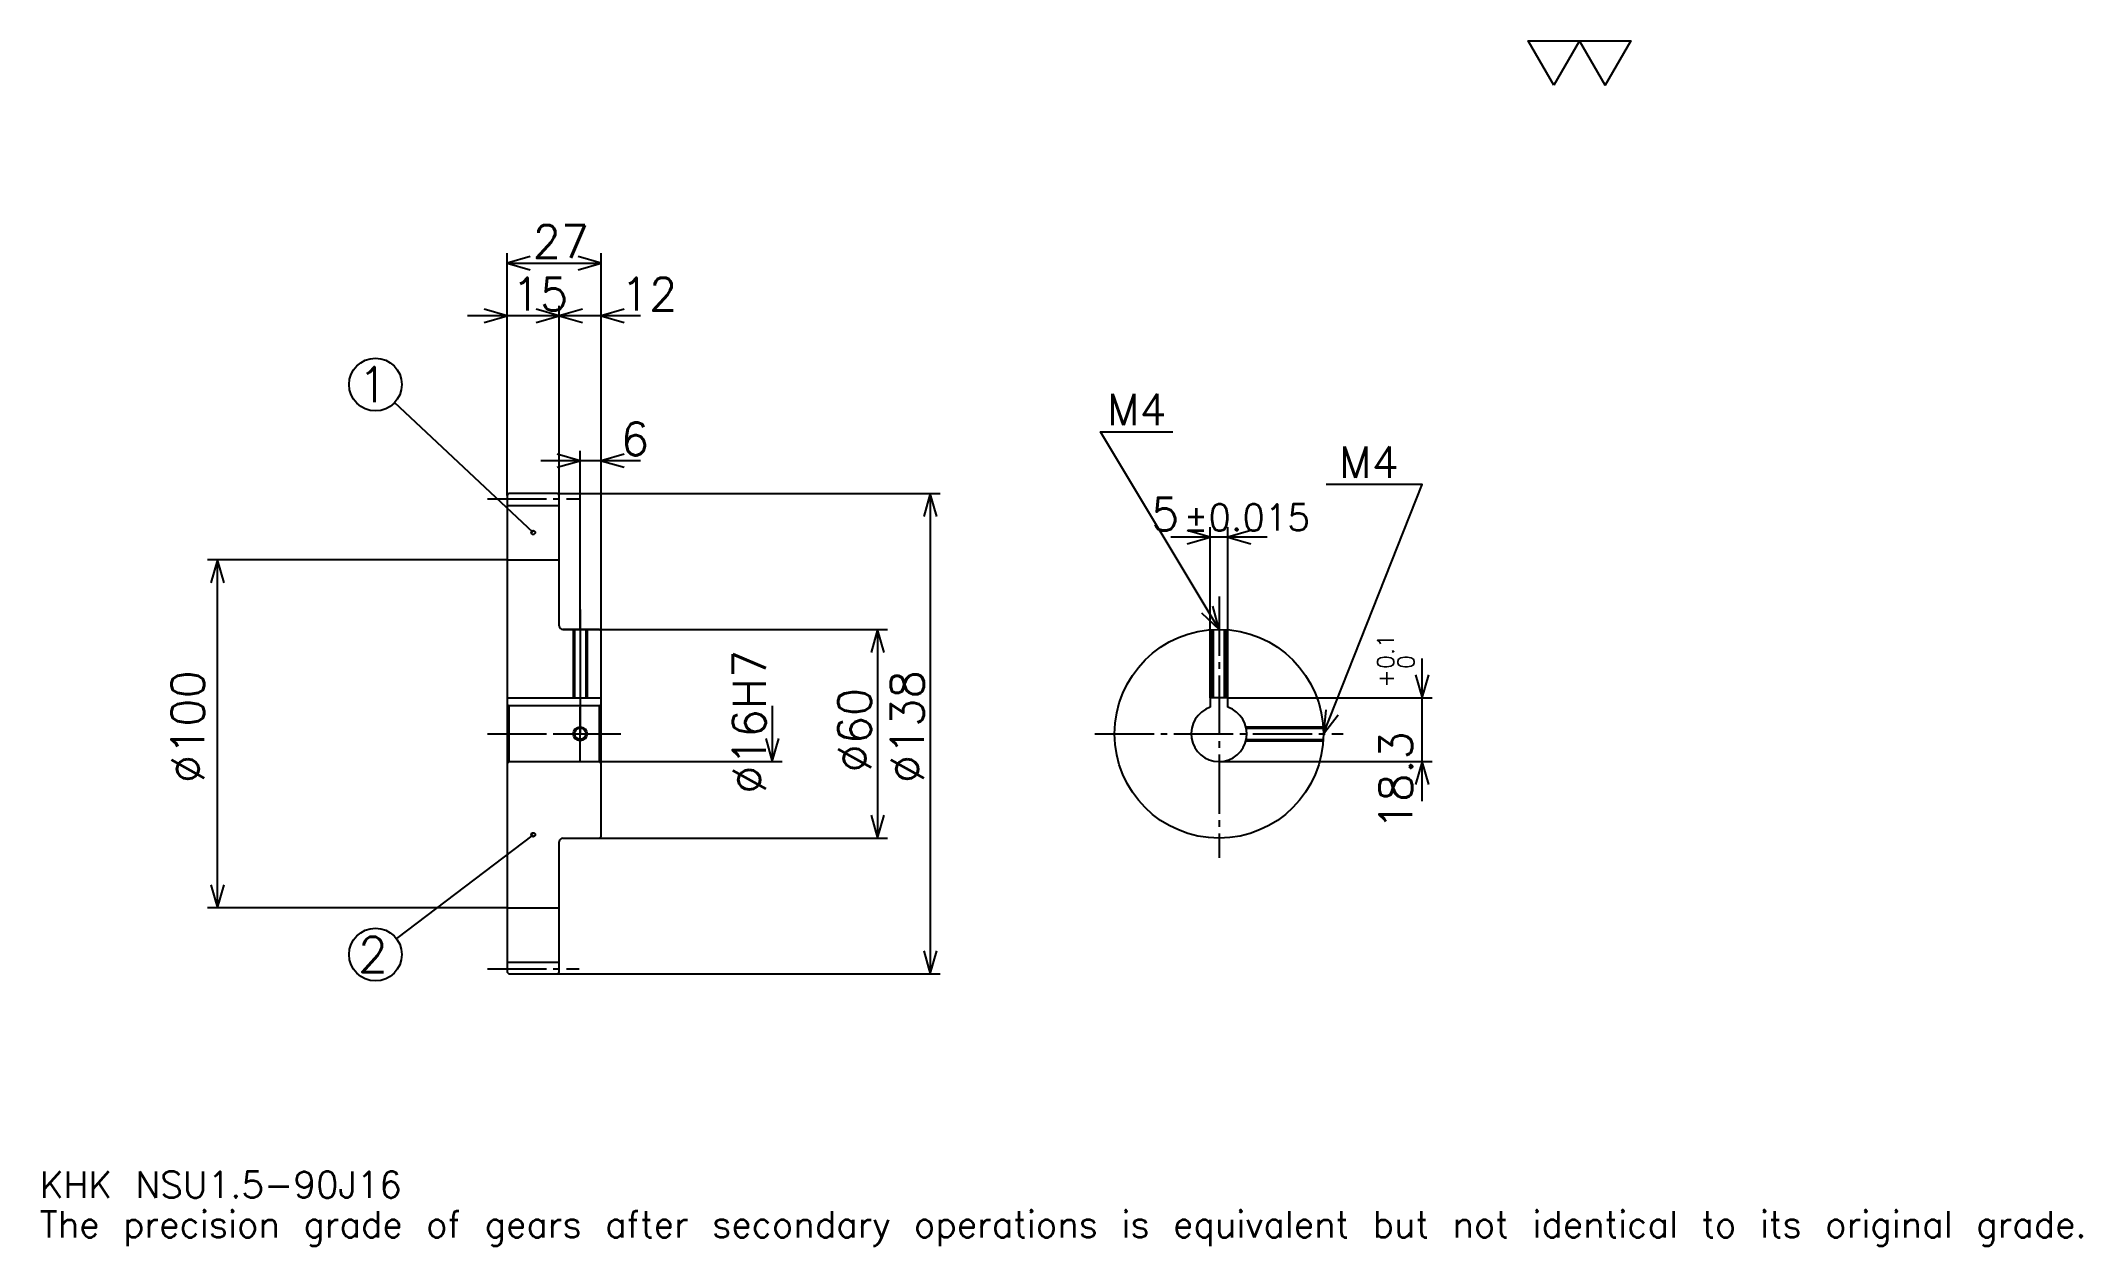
# Model space of a CAD drawing. Extents: x 19 to 606, y 7 to 353.
import ezdxf

# ---------------------------------------------------------------- set-up
doc = ezdxf.new("R2010")
doc.units = 0
doc.linetypes.add('DASHDOT', pattern=[22.695651, 17.021739, -1.891304, 1.891304, -1.891304])
doc.layers.get('0').update_dxf_attribs({"linetype": 'CONTINUOUS'})
doc.layers.add('DASHDOT', color=6, linetype='DASHDOT')
doc.styles.add('KANJI', font='TXT', dxfattribs={"bigfont": 'BIGFONT'})

msp = doc.modelspace()

# ---------------------------------------------------------------- linework, layer by layer
at = {"color": 5}
for p, q in [((153.195663, 223.141312), (153.195663, 292.17392)), ((153.195663, 289.336975), (180.195663, 289.336975)), ((180.195663, 223.141312), (180.195663, 292.17392)), ((168.195663, 223.141312), (168.195663, 277.043488)), ((179.543488, 274.206543), (141.847839, 274.206543)), ((191.543488, 274.206543), (156.847839, 274.206543)), ((160.695663, 211.953812), (120.887444, 249.291916)), ((174.195663, 223.141312), (174.195663, 235.434784)), ((191.543488, 232.597839), (162.847839, 232.597839)), ((153.195663, 222.641312), (153.195663, 223.141312)), ((167.695663, 223.141312), (180.195663, 223.141312)), ((168.195663, 222.641312), (168.195663, 223.141312)), ((174.195663, 184.141312), (174.195663, 223.141312)), ((174.195663, 184.141312), (174.195663, 223.141312)), ((180.195663, 223.141312), (277.597839, 223.141312)), ((180.195663, 183.641312), (180.195663, 223.141312)), ((274.760864, 223.141312), (274.760864, 85.141312)), ((355.217407, 164.441315), (355.217407, 213.456528)), ((360.217407, 164.441315), (360.217407, 213.456528)), ((371.565247, 210.619568), (343.869568, 210.619568)), ((153.195663, 204.141312), (67.141312, 204.141312)), ((69.978271, 104.141312), (69.978271, 204.141312)), ((169.195663, 184.141312), (180.195663, 184.141312)), ((180.195663, 184.141312), (262.467407, 184.141312)), ((259.630432, 184.141312), (259.630432, 124.141312)), ((416.086975, 134.793488), (416.086975, 175.789139)), ((360.217407, 164.441315), (418.923889, 164.441315)), ((229.369568, 162.141312), (229.369568, 146.141312)), ((180.195663, 146.141312), (232.206543, 146.141312)), ((357.717407, 146.141312), (418.923889, 146.141312)), ((160.695663, 125.141312), (121.394104, 95.290985)), ((169.195663, 124.141312), (180.195663, 124.141312)), ((180.195663, 124.141312), (262.467407, 124.141312)), ((153.195663, 104.141312), (67.141312, 104.141312)), ((167.695663, 85.141312), (180.195663, 85.141312)), ((180.195663, 85.141312), (277.597839, 85.141312))]:
    msp.add_line(p, q, dxfattribs=at)
at = {"color": 4}
for p, q in [((153.195663, 219.766312), (168.195663, 219.766312)), ((153.195663, 204.141312), (168.195663, 204.141312)), ((153.195663, 164.441315), (180.195663, 164.441315)), ((153.695663, 162.141312), (153.695663, 146.141312)), ((179.695663, 162.141312), (180.195663, 162.641312)), ((179.695663, 146.141312), (180.195663, 145.641312)), ((153.195663, 104.141312), (168.195663, 104.141312)), ((153.195663, 88.516312), (168.195663, 88.516312))]:
    msp.add_line(p, q, dxfattribs=at)
at = {"color": 7}
msp.add_lwpolyline([(453.913055, 340.434784), (446.536957, 353.220001), (476.041321, 353.220001), (468.665222, 340.434784), (461.289154, 353.220001), (453.913055, 340.434784)], dxfattribs=at)
at = {"color": 5}
for points in [[(159.815231, 291.228271), (153.195663, 289.336975), (159.815231, 287.445648)], [(173.576096, 287.445648), (180.195663, 289.336975), (173.576096, 291.228271)], [(146.576096, 272.315216), (153.195663, 274.206543), (146.576096, 276.097839)], [(161.576096, 272.315216), (168.195663, 274.206543), (161.576096, 276.097839)], [(174.815231, 276.097839), (168.195663, 274.206543), (174.815231, 272.315216)], [(186.815231, 276.097839), (180.195663, 274.206543), (186.815231, 272.315216)], [(357.717407, 184.141312), (323.67392, 240.880432), (344.478271, 240.880432)], [(167.576096, 230.706528), (174.195663, 232.597839), (167.576096, 234.489136)], [(186.815231, 234.489136), (180.195663, 232.597839), (186.815231, 230.706528)], [(276.652191, 216.521744), (274.760864, 223.141312), (272.869568, 216.521744)], [(387.717407, 154.141312), (416.086975, 225.75), (388.473907, 225.75)], [(348.597839, 208.728271), (355.217407, 210.619568), (348.597839, 212.51088)], [(366.836975, 212.51088), (360.217407, 210.619568), (366.836975, 208.728271)], [(71.869576, 197.521744), (69.978271, 204.141312), (68.086967, 197.521744)], [(352.68988, 188.844482), (357.717407, 184.141312), (355.933441, 190.790619)], [(261.521759, 177.521744), (259.630432, 184.141312), (257.739136, 177.521744)], [(414.195679, 171.060883), (416.086975, 164.441315), (417.978271, 171.060883)], [(388.397217, 160.992111), (387.717407, 154.141312), (391.913879, 159.598892)], [(227.478271, 152.76088), (229.369568, 146.141312), (231.26088, 152.76088)], [(417.978271, 139.521744), (416.086975, 146.141312), (414.195679, 139.521744)], [(257.739136, 130.76088), (259.630432, 124.141312), (261.521759, 130.76088)], [(68.086967, 110.76088), (69.978271, 104.141312), (71.869576, 110.76088)], [(272.869568, 91.76088), (274.760864, 85.141312), (276.652191, 91.76088)]]:
    msp.add_lwpolyline(points, dxfattribs=at)
at = {"color": 4}
for points in [[(168.195663, 185.141312), (168.195663, 222.641312), (167.695663, 223.141312), (153.695663, 223.141312), (153.195663, 222.641312), (153.195663, 145.641312)], [(169.195663, 124.141312), (179.695663, 124.141312), (180.195663, 124.641312), (180.195663, 183.641312), (179.695663, 184.141312), (169.195663, 184.141312)], [(172.195663, 184.141312), (172.195663, 164.441315)], [(172.575668, 184.141312), (172.575668, 164.441315)], [(175.815659, 184.141312), (175.815659, 164.441315)], [(176.195663, 184.141312), (176.195663, 164.441315)], [(355.717407, 164.441315), (355.717407, 184.07457)], [(356.097412, 164.441315), (356.097412, 184.097534)], [(359.337402, 164.441315), (359.337402, 184.097534)], [(359.717407, 164.441315), (359.717407, 184.07457)], [(360.217407, 161.740646), (360.217407, 164.441315), (355.217407, 164.441315), (355.217407, 161.740646)], [(153.195663, 145.641312), (153.695663, 146.141312), (179.695663, 146.141312), (179.695663, 162.141312), (153.695663, 162.141312), (153.195663, 162.641312)], [(365.463379, 156.141312), (387.650665, 156.141312)], [(365.551666, 155.761307), (387.673645, 155.761307)], [(365.551666, 152.521317), (387.673645, 152.521317)], [(365.463379, 152.141312), (387.650665, 152.141312)], [(153.195663, 145.641312), (153.195663, 85.641312), (153.695663, 85.141312), (167.695663, 85.141312), (168.195663, 85.641312), (168.195663, 123.141312)]]:
    msp.add_lwpolyline(points, dxfattribs=at)
at = {"color": 5}
for centre, radius in [((115.369576, 254.467407), 7.565217), ((160.695663, 211.953812), 0.567391), ((160.695663, 125.141312), 0.567391), ((115.369576, 90.715225), 7.565217)]:
    msp.add_circle(centre, radius, dxfattribs=at)
at = {"color": 4}
for centre, radius in [((357.717407, 154.141312), 30), ((174.195663, 154.141312), 1.62)]:
    msp.add_circle(centre, radius, dxfattribs=at)
at = {"color": 7}
msp.add_circle((174.195663, 154.141312), 2, dxfattribs=at)
at = {"color": 4}
for centre, radius, start, end in [((169.195663, 185.141312), 1, 180, 270), ((357.717407, 154.141312), 8, 108.209957329, 71.790042671), ((169.195663, 123.141312), 1, 90, 180)]:
    msp.add_arc(centre, radius, start, end, dxfattribs=at)
at = {"layer": 'DASHDOT', "color": 7}
for p, q in [((147.521744, 221.641312), (173.869583, 221.641312)), ((357.717407, 193.597839), (357.717407, 118.4674)), ((174.195663, 184.141312), (174.195663, 154.141312)), ((147.521744, 154.141312), (185.869568, 154.141312)), ((322.043488, 154.141312), (393.391296, 154.141312)), ((147.521744, 86.641312), (173.869583, 86.641312))]:
    msp.add_line(p, q, dxfattribs=at)
for points in [[(174.195663, 189.815216), (174.195663, 158.767395)], [(174.195663, 146.467392), (174.195663, 161.815231)], [(166.521744, 154.141312), (181.869568, 154.141312)]]:
    msp.add_lwpolyline(points, dxfattribs=at)

# ---------------------------------------------------------------- texts
at = {"color": 7, "style": 'KANJI'}
for s, height, p in [('27', 9.456522, (160.54892, 290.850006)), ('15', 9.456522, (154.54892, 275.719574)), ('12', 9.456522, (185.869568, 275.719574)), ('1', 10.086957, (110.326096, 249.42392)), ('M4', 9.078261, (325.565247, 242.771744)), ('6', 9.456522, (185.869568, 234.11087)), ('M4', 9.078261, (392.256531, 227.641312)), ('5', 9.456522, (338.197266, 212.51088)), ('%%p0.015', 7.565217, (347.558075, 212.51088)), ('2', 10.086957, (110.326096, 85.671745)), ('KHK NSU1.5-90J16', 7.565217, (18.913044, 20.804348)), ('The precision grade of gears after secondary operations is equivalent but not identical to its original grade.', 7.565217, (18.913044, 9.456522))]:
    msp.add_text(s, height=height, dxfattribs=at).set_placement(p)
for s, height, p in [('%%c16H7', 9.456522, (227.478271, 136.883163)), ('0.1', 4.728261, (407.954346, 172.724609)), ('0', 4.728261, (413.817383, 172.724609)), ('%%c100', 9.456522, (66.195663, 139.956528)), ('%%c138', 9.456522, (272.869568, 139.956528)), ('+', 4.728261, (407.954346, 167.428955)), ('%%c60', 9.456522, (257.739136, 143.029907)), ('18.3', 9.456522, (413.25, 126.497375))]:
    msp.add_text(s, height=height, rotation=90, dxfattribs=at).set_placement(p)

doc.saveas('drawing.dxf')
